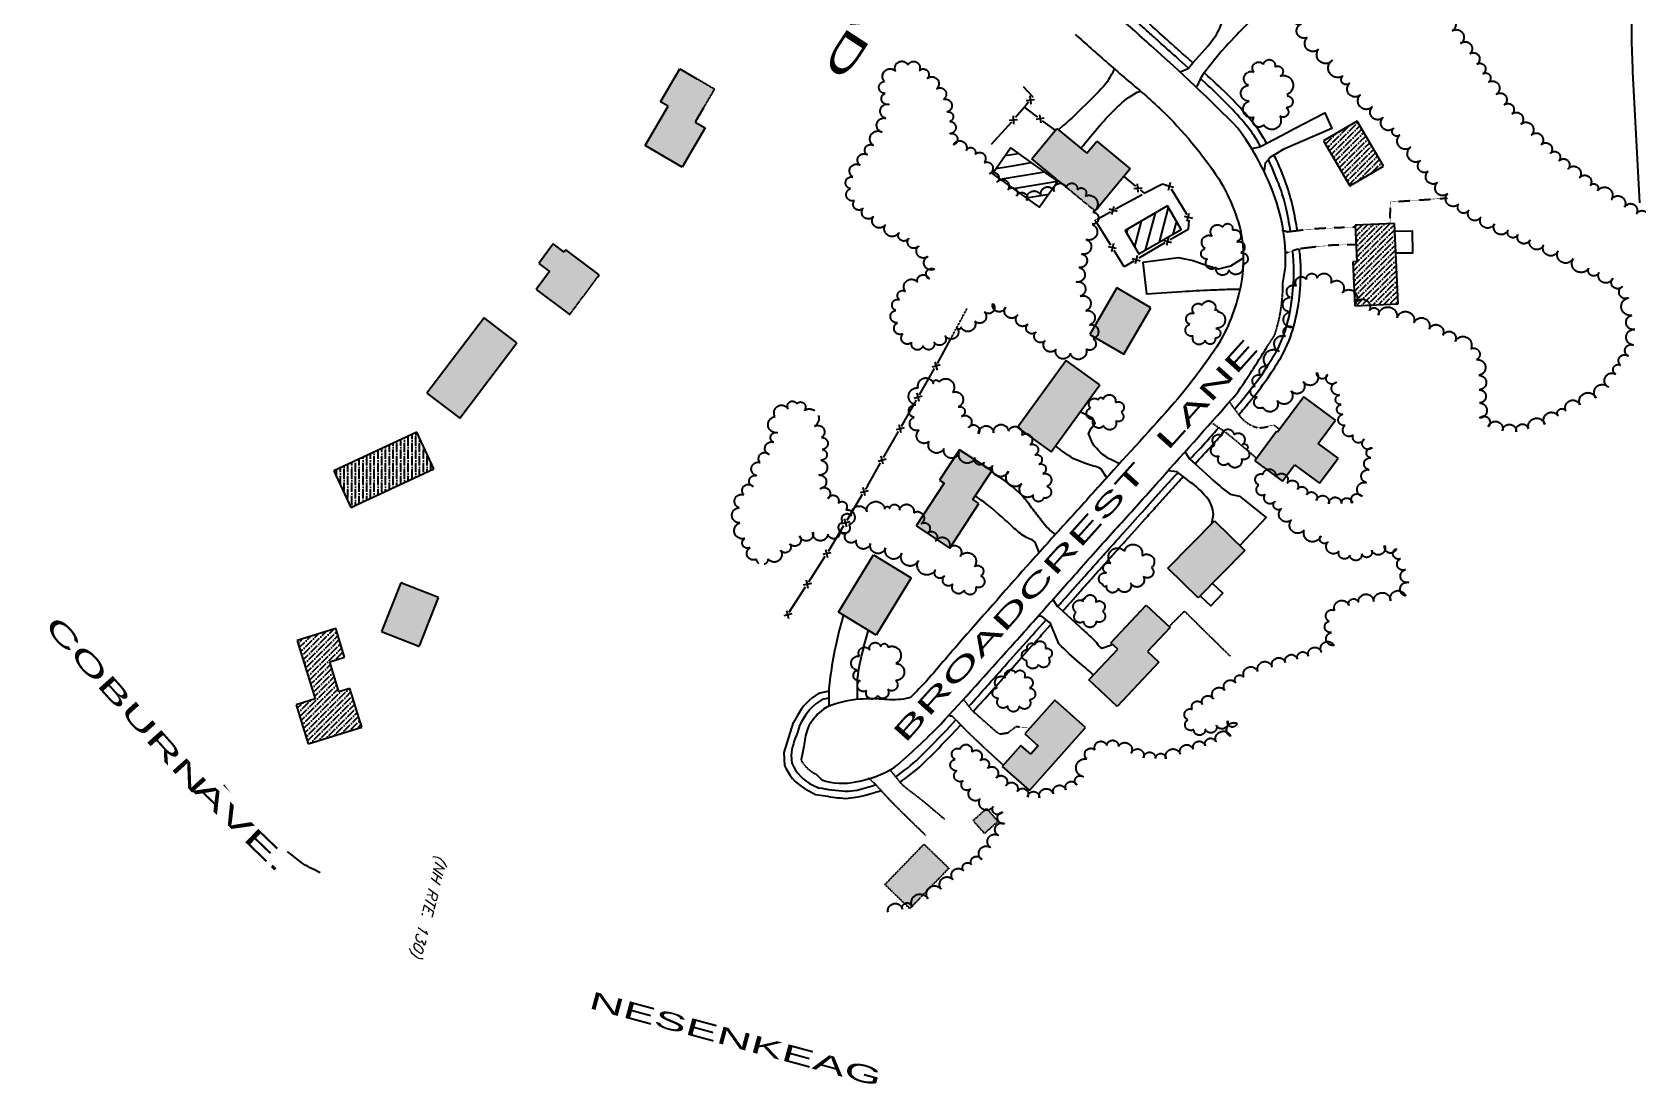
# Model space of a CAD drawing. Header units: feet. Extents: x 1024240 to 1029256, y 89370 to 94394.
# Drawn here: x 1024306 to 1025370, y 93316 to 94013 of the extents above; entities that cross this region are included whole.
import ezdxf

# ---------------------------------------------------------------- set-up
doc = ezdxf.new("R2010")
doc.units = ezdxf.units.FT
doc.header["$MEASUREMENT"] = 0
doc.set_wipeout_variables(frame=1)
for name, pattern in [('PB-EX61$0$HIDDEN', [0.375, 0.25, -0.125]), ('PB-EX61$0$HIDDEN2', [0.1875, 0.125, -0.0625]), ('PB-EX61$0$LTP300', [100, 100, 0]), ('PB-EX61$0$LTP600', [100, 100, 0])]:
    doc.linetypes.add(name, pattern=pattern)
for name, color, linetype in [('E7SNT', 3, 'Continuous'), ('PB-EX61$0$BLDG_OBS', 11, 'PB-EX61$0$HIDDEN'), ('PB-EX61$0$BUILDING', 11, 'Continuous'), ('PB-EX61$0$DECK', 10, 'Continuous'), ('PB-EX61$0$DRIVE', 10, 'Continuous'), ('PB-EX61$0$DRIVE_OBSCURED', 10, 'PB-EX61$0$HIDDEN2'), ('PB-EX61$0$E6BUH', 9, 'Continuous'), ('PB-EX61$0$FENCE', 10, 'PB-EX61$0$LTP300'), ('PB-EX61$0$OBFENCE', 10, 'PB-EX61$0$HIDDEN2'), ('PB-EX61$0$OBS_PAVE', 10, 'PB-EX61$0$HIDDEN'), ('PB-EX61$0$PAVED_RD', 10, 'Continuous'), ('PB-EX61$0$POOL', 10, 'Continuous'), ('PB-EX61$0$POOL_OBS', 10, 'Continuous'), ('PB-EX61$0$SIDEWALK_OBS', 9, 'Continuous'), ('PB-EX61$0$TREELINE', 9, 'PB-EX61$0$LTP600'), ('PB-EX61$0$WALK', 9, 'Continuous')]:
    doc.layers.add(name, color=color, linetype=linetype)
doc.styles.add('120BT', font='swiss.ttf', dxfattribs={"width": 2, "height": 11.5})
doc.styles.add('140BT', font='swiss.ttf', dxfattribs={"width": 2, "height": 12.43})
doc.styles.add('200BT', font='swiss.ttf', dxfattribs={"width": 2, "height": 17})
doc.styles.add('80SL', font='simplex.shx', dxfattribs={"oblique": 22, "height": 7})

# ---------------------------------------------------------------- blocks, each defined once
blk = doc.blocks.new('PB-EX61$0$FENCE')
for p, q in [((-0.476563, -0.5), (0.5, 0.476563)), ((0.5, -0.5), (-0.476563, 0.476563))]:
    blk.add_line(p, q)
blk = doc.blocks.new('PB-EX61')
at = {"layer": 'PB-EX61$0$E6BUH', "linetype": 'Continuous'}
h = blk.add_hatch(dxfattribs=at)
h.set_pattern_fill('ANSI36', color=256, scale=20, angle=45, style=0)
h.paths.add_polyline_path([(1025033.32, 93922.18), (1025011.98, 93896.33), (1025010.16, 93894.13), (1024981.88, 93917.47), (1024968.14, 93928.82), (1024984.77, 93948.97), (1025004.67, 93932.55), (1025011.19, 93940.45)])
h.paths.add_polyline_path([(1025070.69, 94075.9), (1025070.25, 94076.23), (1025053, 94053.34), (1025088.49, 94026.6), (1025106.07, 94049.94), (1025083.07, 94067.27), (1025088.89, 94074.99), (1025076.84, 94084.06)])
h.paths.add_polyline_path([(1024734.99, 93988.52), (1024746.26, 93981.92), (1024757.87, 93975.12), (1024750.53, 93962.59), (1024745.02, 93953.18), (1024751.74, 93949.25), (1024736.48, 93923.18), (1024711.89, 93937.58), (1024727.2, 93963.73), (1024722.19, 93966.66)])
h.paths.add_polyline_path([(1024639.69, 93842.16), (1024661.59, 93825.93), (1024661.99, 93825.63), (1024662.26, 93826), (1024662.35, 93826.12), (1024680.28, 93850.31), (1024681.53, 93851.99), (1024659.38, 93868.41), (1024658.35, 93867.03), (1024651.08, 93872.41), (1024641.47, 93859.44), (1024648.59, 93854.16)])
h.paths.add_polyline_path([(1024567.35, 93773.53), (1024589.11, 93757.01), (1024626.94, 93806.85), (1024605.18, 93823.36)])
h.paths.add_polyline_path([(1024561.92, 93605.96), (1024562.31, 93605.8), (1024562.58, 93606.49), (1024574.97, 93638.15), (1024550.01, 93647.91), (1024537.35, 93615.57)])
h = blk.add_hatch(dxfattribs=at)
h.set_pattern_fill('ANSI36', color=256, scale=20, style=0)
h.paths.add_polyline_path([(1025183.63, 93953.7), (1025161.37, 93940.69), (1025178.79, 93910.9), (1025201.05, 93923.91)])
h.paths.add_polyline_path([(1025183.53, 93860.72), (1025180.79, 93860.6), (1025182.1, 93831.36), (1025210.75, 93832.64), (1025208.37, 93886.03), (1025182.45, 93884.87)])
h = blk.add_hatch(dxfattribs=at)
h.set_pattern_fill('ANSI36', color=256, scale=20, angle=45, style=0)
h.paths.add_polyline_path([(1024943.71, 93492.16), (1024938.17, 93498.34), (1024929.22, 93490.32), (1024934.28, 93484.67), (1024936.81, 93481.86), (1024945.75, 93489.89)])
h.paths.add_polyline_path([(1024870.8, 93447.99), (1024872.09, 93449.32), (1024896.67, 93474.74), (1024910.61, 93461.26), (1024913.15, 93458.8), (1024887.28, 93432.05)])
h.paths.add_polyline_path([(1025078.44, 93637.88), (1025058.33, 93657.6), (1025089.14, 93689.02), (1025109.25, 93669.31)])
h.paths.add_polyline_path([(1025020.55, 93608.1), (1025044, 93633.03), (1025059.69, 93618.27), (1025044.74, 93602.37), (1025052.2, 93595.35), (1025024.58, 93565.99), (1025005.92, 93583.54), (1025025.04, 93603.87)])
h.paths.add_polyline_path([(1024960.86, 93540.18), (1024948.49, 93526.21), (1024966.53, 93510.24), (1025003.59, 93552.11), (1024983.27, 93570.1), (1024963.49, 93547.75), (1024972.31, 93539.94), (1024967.4, 93534.39)])
h.paths.add_polyline_path([(1025006.53, 93812.52), (1025029.12, 93799.41), (1025046.97, 93830.14), (1025024.38, 93843.26)])
h.paths.add_polyline_path([(1024980.94, 93734.69), (1025013.09, 93778.97), (1024990.83, 93795.14), (1024958.67, 93750.86)])
h.paths.add_polyline_path([(1024906.91, 93715.98), (1024910.05, 93713.92), (1024891.41, 93685.61), (1024913.74, 93670.91), (1024933.13, 93700.37), (1024929.12, 93703), (1024941.62, 93721.99), (1024920.17, 93736.11)])
h.paths.add_polyline_path([(1024865.09, 93613.31), (1024840.08, 93628.52), (1024863.18, 93666.49), (1024888.19, 93651.28)])
h.paths.add_polyline_path([(1025130.99, 93747.67), (1025130.35, 93748.14), (1025116, 93728.68), (1025134.12, 93715.31), (1025142.13, 93726.18), (1025158.76, 93713.91), (1025171.01, 93730.52), (1025157.89, 93740.2), (1025169.26, 93755.62), (1025148.26, 93771.11)])
h = blk.add_hatch(dxfattribs=at)
h.set_pattern_fill('ANSI36', color=256, scale=20, angle=45, style=0)
h.paths.add_polyline_path([(1024505.65, 93722.05), (1024516.95, 93697.77), (1024572, 93723.37), (1024560.71, 93747.65)])
h = blk.add_hatch(dxfattribs=at)
h.set_pattern_fill('ANSI36', color=256, scale=20, style=0)
h.paths.add_polyline_path([(1024480.76, 93567.14), (1024488.73, 93541.25), (1024524.22, 93552.18), (1024516.29, 93577.94), (1024509.08, 93575.72), (1024502.96, 93595.61), (1024512.81, 93598.64), (1024506.96, 93617.66), (1024481.32, 93609.77), (1024493.25, 93570.98)])
at = {"layer": 'PB-EX61$0$BLDG_OBS', "flags": 128}
for points in [[(1024746.26, 93981.92), (1024757.87, 93975.12), (1024750.53, 93962.59)], [(1025011.98, 93896.33), (1025010.16, 93894.13), (1024981.88, 93917.47)], [(1024662.35, 93826.12), (1024680.28, 93850.31)], [(1024661.59, 93825.93), (1024661.99, 93825.63), (1024662.26, 93826)], [(1024561.92, 93605.96), (1024562.31, 93605.8), (1024562.58, 93606.49)]]:
    blk.add_lwpolyline(points, dxfattribs=at)
for points in [[(1024943.71, 93492.16), (1024938.17, 93498.34), (1024929.22, 93490.32), (1024934.28, 93484.67), (1024936.81, 93481.86), (1024945.75, 93489.89), (1024943.71, 93492.16)], [(1024870.8, 93447.99), (1024872.09, 93449.32), (1024896.67, 93474.74), (1024910.61, 93461.26), (1024913.15, 93458.8), (1024887.28, 93432.05), (1024870.8, 93447.99)]]:
    blk.add_lwpolyline(points, close=True, dxfattribs=at)
at = {"layer": 'PB-EX61$0$BUILDING'}
for p, q in [((1024722.19, 93966.66), (1024734.99, 93988.52)), ((1024734.99, 93988.52), (1024746.26, 93981.92)), ((1024727.2, 93963.73), (1024722.19, 93966.66)), ((1024711.89, 93937.58), (1024727.2, 93963.73)), ((1024750.53, 93962.59), (1024745.02, 93953.18)), ((1024751.74, 93949.25), (1024736.48, 93923.18)), ((1024745.02, 93953.18), (1024751.74, 93949.25)), ((1024968.14, 93928.82), (1024984.77, 93948.97)), ((1024984.77, 93948.97), (1025004.67, 93932.55)), ((1025183.63, 93953.7), (1025161.37, 93940.69)), ((1025201.05, 93923.91), (1025183.63, 93953.7)), ((1024736.48, 93923.18), (1024711.89, 93937.58)), ((1025004.67, 93932.55), (1025011.19, 93940.45)), ((1025011.19, 93940.45), (1025033.32, 93922.18)), ((1025161.37, 93940.69), (1025178.79, 93910.9)), ((1024981.88, 93917.47), (1024968.14, 93928.82)), ((1025178.79, 93910.9), (1025201.05, 93923.91)), ((1025033.32, 93922.18), (1025011.98, 93896.33)), ((1025208.37, 93886.03), (1025182.45, 93884.87)), ((1025182.45, 93884.87), (1025183.53, 93860.72)), ((1025210.75, 93832.64), (1025208.37, 93886.03)), ((1024651.08, 93872.41), (1024641.47, 93859.44)), ((1024658.35, 93867.03), (1024651.08, 93872.41)), ((1024641.47, 93859.44), (1024648.59, 93854.16)), ((1024659.38, 93868.41), (1024658.35, 93867.03)), ((1024681.53, 93851.99), (1024659.38, 93868.41)), ((1025183.53, 93860.72), (1025180.79, 93860.6)), ((1025180.79, 93860.6), (1025182.1, 93831.36)), ((1024648.59, 93854.16), (1024639.69, 93842.16)), ((1024680.28, 93850.31), (1024681.53, 93851.99)), ((1024639.69, 93842.16), (1024661.59, 93825.93)), ((1025024.38, 93843.26), (1025006.53, 93812.52)), ((1025046.97, 93830.14), (1025024.38, 93843.26)), ((1025029.12, 93799.41), (1025046.97, 93830.14)), ((1025182.1, 93831.36), (1025210.75, 93832.64)), ((1024605.18, 93823.36), (1024567.35, 93773.53)), ((1024626.94, 93806.85), (1024605.18, 93823.36)), ((1024662.26, 93826), (1024662.35, 93826.12)), ((1024589.11, 93757.01), (1024626.94, 93806.85)), ((1025006.53, 93812.52), (1025029.12, 93799.41)), ((1024990.83, 93795.14), (1024958.67, 93750.86)), ((1025013.09, 93778.97), (1024990.83, 93795.14)), ((1024567.35, 93773.53), (1024589.11, 93757.01)), ((1024980.94, 93734.69), (1025013.09, 93778.97)), ((1025148.26, 93771.11), (1025130.99, 93747.67)), ((1025169.26, 93755.62), (1025148.26, 93771.11)), ((1025157.89, 93740.2), (1025169.26, 93755.62)), ((1024560.71, 93747.65), (1024505.65, 93722.05)), ((1024572, 93723.37), (1024560.71, 93747.65)), ((1024958.67, 93750.86), (1024980.94, 93734.69)), ((1025130.35, 93748.14), (1025116, 93728.68)), ((1025130.99, 93747.67), (1025130.35, 93748.14)), ((1024920.17, 93736.11), (1024906.91, 93715.98)), ((1024941.62, 93721.99), (1024920.17, 93736.11)), ((1025171.01, 93730.52), (1025157.89, 93740.2)), ((1024505.65, 93722.05), (1024516.95, 93697.77)), ((1024516.95, 93697.77), (1024572, 93723.37)), ((1024929.12, 93703), (1024941.62, 93721.99)), ((1025116, 93728.68), (1025134.12, 93715.31)), ((1025134.12, 93715.31), (1025142.13, 93726.18)), ((1025142.13, 93726.18), (1025158.76, 93713.91)), ((1025158.76, 93713.91), (1025171.01, 93730.52)), ((1024910.05, 93713.92), (1024891.41, 93685.61)), ((1024906.91, 93715.98), (1024910.05, 93713.92)), ((1024913.74, 93670.91), (1024933.13, 93700.37)), ((1024933.13, 93700.37), (1024929.12, 93703)), ((1025058.33, 93657.6), (1025089.14, 93689.02)), ((1025089.14, 93689.02), (1025109.25, 93669.31)), ((1024891.41, 93685.61), (1024913.74, 93670.91)), ((1025109.25, 93669.31), (1025078.44, 93637.88)), ((1024840.08, 93628.52), (1024863.18, 93666.49)), ((1024863.18, 93666.49), (1024888.19, 93651.28)), ((1025078.44, 93637.88), (1025058.33, 93657.6)), ((1024550.01, 93647.91), (1024537.35, 93615.57)), ((1024574.97, 93638.15), (1024550.01, 93647.91)), ((1024888.19, 93651.28), (1024865.09, 93613.31)), ((1024562.58, 93606.49), (1024574.97, 93638.15)), ((1024865.09, 93613.31), (1024840.08, 93628.52)), ((1025020.55, 93608.1), (1025044, 93633.03)), ((1025044, 93633.03), (1025059.69, 93618.27)), ((1024506.96, 93617.66), (1024481.32, 93609.77)), ((1024512.81, 93598.64), (1024506.96, 93617.66)), ((1024537.35, 93615.57), (1024561.92, 93605.96)), ((1025059.69, 93618.27), (1025044.74, 93602.37)), ((1024481.32, 93609.77), (1024493.25, 93570.98)), ((1025005.92, 93583.54), (1025025.04, 93603.87)), ((1025025.04, 93603.87), (1025020.55, 93608.1)), ((1024502.96, 93595.61), (1024512.81, 93598.64)), ((1024509.08, 93575.72), (1024502.96, 93595.61)), ((1025052.2, 93595.35), (1025024.58, 93565.99)), ((1025044.74, 93602.37), (1025052.2, 93595.35)), ((1025024.58, 93565.99), (1025005.92, 93583.54)), ((1024516.29, 93577.94), (1024509.08, 93575.72)), ((1024524.22, 93552.18), (1024516.29, 93577.94)), ((1024493.25, 93570.98), (1024480.76, 93567.14)), ((1024480.76, 93567.14), (1024488.73, 93541.25)), ((1024983.27, 93570.1), (1024963.49, 93547.75)), ((1025003.59, 93552.11), (1024983.27, 93570.1)), ((1024488.73, 93541.25), (1024524.22, 93552.18)), ((1024966.53, 93510.24), (1025003.59, 93552.11)), ((1024960.86, 93540.18), (1024948.49, 93526.21)), ((1024967.4, 93534.39), (1024960.86, 93540.18)), ((1024963.49, 93547.75), (1024972.31, 93539.94)), ((1024972.31, 93539.94), (1024967.4, 93534.39)), ((1024948.49, 93526.21), (1024966.53, 93510.24))]:
    blk.add_line(p, q, dxfattribs=at)
at = {"layer": 'PB-EX61$0$DECK', "flags": 128}
for points in [[(1025208.6, 93880.91), (1025220.14, 93881), (1025220.26, 93866.29), (1025209.25, 93866.2)], [(1025079.78, 93639.25), (1025086.68, 93632.72), (1025094.66, 93641.14), (1025087.9, 93647.54)]]:
    blk.add_lwpolyline(points, dxfattribs=at)
at = {"layer": 'PB-EX61$0$DRIVE', "flags": 128}
for points in [[(1025365.33, 94021.94, 0.000626), (1025365.6, 94001.94, 0.000993), (1025366.16, 93986.55), (1025370.77, 93899.59)], [(1025066.39, 93986.54), (1025071.66, 93988.64), (1025071.95, 93988.97), (1025074.92, 93992.36), (1025084.88, 94003.66), (1025088.63, 94008.69, 0.086571), (1025094.31, 94019.76, 0.204742), (1025091.87, 94030.05), (1025091.42, 94030.49)], [(1025124.79, 94032.02, 0.003647), (1025110.61, 94017.92, 0.007304), (1025096.84, 94003.4), (1025093.59, 93999.84), (1025082.37, 93985.74), (1025081.13, 93984.18), (1025080.46, 93983.2), (1025079.86, 93981.95), (1025077.37, 93976.75)], [(1025022.99, 93988.67, -0.02317), (1025017.5, 93978.89, -0.020611), (1025003.59, 93964.53, -0.012631), (1024988.97, 93950.8), (1024985.86, 93948.07)], [(1025000.65, 93935.86, -0.008434), (1025013, 93950.68, -0.022161), (1025024.7, 93963.03, -0.067333), (1025038.04, 93972.98), (1025040.56, 93973.69)], [(1025108.23, 93862.98), (1025099.86, 93857.72), (1025091.81, 93855.8), (1025084.4, 93857.97, -0.006733), (1025079.31, 93859.72, 0.017635), (1025074.22, 93861.47), (1025065.37, 93863.27), (1025041.73, 93860.02), (1025044.15, 93839.38), (1025067.5, 93840.99, -0.001868), (1025086.72, 93841.93, -0.002958), (1025097.26, 93842.35), (1025104.96, 93842.4), (1025105.73, 93842.08)], [(1025026.28, 93726.74), (1025020.84, 93729.35, -0.127216), (1025008.29, 93740.44), (1025005.75, 93746.91), (1025007.58, 93750.54), (1025010.02, 93753.67), (1025008.4, 93756.97), (1025000.25, 93761.28)], [(1025017.87, 93717.55), (1025014.15, 93723.3, 0.103281), (1025008.94, 93725.14, -0.006239), (1025003.73, 93726.99), (1024995.39, 93730.37, -0.03706), (1024983.86, 93738.72)], [(1025069.8, 93734.5), (1025072.55, 93730.14), (1025072.93, 93729.78), (1025076.26, 93726.75), (1025085.98, 93717.89, 0.024372), (1025099.52, 93706.63), (1025105.71, 93705.31), (1025123.48, 93691.17), (1025105.92, 93672.57)], [(1024941.35, 93721.59, -0.016416), (1024954.82, 93711.85), (1024961.9, 93705.53, -0.030896), (1024968.03, 93697.63, 0.005446), (1024974.16, 93689.73), (1024974.76, 93688.99, 0.055347), (1024982.46, 93680.71), (1024984.13, 93680.35)], [(1025087.38, 93687.23), (1025088.56, 93693.4, 0.116113), (1025085.22, 93703.01, 0.065157), (1025073.8, 93714.18), (1025068.48, 93718.26), (1025064.9, 93721.01), (1025064.43, 93721.37), (1025058.41, 93722.05)], [(1024972.94, 93667.96), (1024970.41, 93674.75, 0.104818), (1024965.86, 93677.33, -0.017965), (1024961.32, 93679.92, -0.034477), (1024953.85, 93686.57, 0.001761), (1024946.38, 93693.21), (1024941.63, 93697.36, 0.012647), (1024930.77, 93705.5)], [(1024982.12, 93636.88), (1024985, 93632.51), (1024985.33, 93632.21), (1024988.63, 93629.14), (1024999.64, 93618.9, 0.001057), (1025003.51, 93615.38, -0.005432), (1025007.37, 93611.86, -0.005274), (1025010.98, 93608.28, 0.169345), (1025014.58, 93604.71), (1025021.59, 93607.12)], [(1024843.31, 93626.56, 0.009222), (1024839.08, 93610.6), (1024837.97, 93605.39, 0.016214), (1024834.6, 93585.66), (1024833.61, 93577.66), (1024833.62, 93576.15), (1024833.65, 93571.53), (1024833.68, 93566.26)], [(1025009.1, 93586.92, -0.003594), (1025000.05, 93594.64, -0.02158), (1024986.11, 93607.45), (1024984.72, 93610.8), (1024980.77, 93620.27), (1024980.44, 93621.07), (1024977.56, 93623.44), (1024974.95, 93625.6), (1024972.27, 93625.76)], [(1024852.75, 93570.42, -0.021223), (1024852.62, 93584.44, -0.032871), (1024856.53, 93604.08, -0.00721), (1024859.95, 93616.43)]]:
    blk.add_lwpolyline(points, format="xyb", dxfattribs=at)
blk.add_lwpolyline([(1025113.98, 93935.57), (1025119.42, 93936.85), (1025119.67, 93936.98), (1025137.34, 93946.35), (1025141.31, 93948.47), (1025162.27, 93959.3), (1025167, 93948.94), (1025134.6, 93935), (1025128.49, 93931.25), (1025126.26, 93929.88), (1025124.84, 93928.31), (1025122.72, 93925.96), (1025121.98, 93920.78)], dxfattribs=at)
at = {"layer": 'PB-EX61$0$DRIVE_OBSCURED', "flags": 128}
for points in [[(1025182.51, 93883.48, 0.00293), (1025167.96, 93883.01, 0.009143), (1025153.11, 93882.19), (1025144.09, 93881.12), (1025139.57, 93880.58), (1025137.36, 93880.32), (1025133.73, 93881.48)], [(1025183.03, 93871.91, 0.007836), (1025167.48, 93871.55), (1025163.95, 93871.33), (1025145.43, 93869.19), (1025144.97, 93869.14), (1025140.95, 93867.82), (1025135.49, 93866.03)], [(1025099.14, 93767.54), (1025102.51, 93762.97), (1025105.24, 93759.28, 0.18615), (1025118.43, 93750.53), (1025122.35, 93750.95), (1025128.22, 93752.53), (1025132.43, 93749.63)], [(1025117.16, 93730.25, 0.00403), (1025103.92, 93741.58), (1025096.61, 93747.53), (1025095.72, 93748.14), (1025091.97, 93750.72), (1025088.34, 93753.22), (1025086.64, 93753.03)], [(1024949.21, 93527.02, -0.001647), (1024936.62, 93538.68, -0.004859), (1024925.37, 93549.36), (1024921.03, 93553.8), (1024917.87, 93557.02), (1024915.41, 93559.53), (1024912.88, 93559.74)], [(1024897.84, 93480.58, -0.002475), (1024883.49, 93494.52, -0.005226), (1024874.09, 93503.96), (1024868.21, 93510.37), (1024864.7, 93514.21), (1024863.43, 93515.59), (1024859.47, 93518.56)], [(1024874.21, 93523.98), (1024877.75, 93519.59), (1024880.66, 93515.99), (1024881.46, 93515, 0.051002), (1024889.26, 93508.74, -0.002043), (1024897.06, 93502.49), (1024897.54, 93502.09, -0.00401), (1024903.96, 93496.67, -0.00401), (1024910.39, 93491.25)]]:
    blk.add_lwpolyline(points, format="xyb", dxfattribs=at)
blk.add_lwpolyline([(1024922.9, 93570.49), (1024926.38, 93566.13), (1024928.86, 93563.03), (1024929.3, 93562.64), (1024944, 93549.71), (1024946.96, 93547.74), (1024952.44, 93548.57), (1024954.82, 93550.51), (1024957.8, 93552.77), (1024966.85, 93551.54)], dxfattribs=at)
at = {"layer": 'PB-EX61$0$FENCE', "flags": 128}
for points in [[(1024962.38, 93976.78), (1024968.78, 93969.85), (1024968.42, 93969.4)], [(1024965.96, 93966.25), (1024963.37, 93962.94)], [(1024972.1, 93956.44), (1024963.37, 93962.94), (1024957.29, 93956.14)], [(1024954.62, 93953.16), (1024941.28, 93938.26)], [(1024983.33, 93948.08), (1024975.31, 93954.05)], [(1025029.1, 93917.07), (1025036.84, 93910.74)], [(1025039.94, 93908.21), (1025042.6, 93906.05), (1025054.64, 93912.14), (1025057.64, 93911.44)], [(1025023.68, 93895.65), (1025041.21, 93905.28)], [(1025060.41, 93908.98), (1025070.79, 93891.88)], [(1025011.41, 93888.91), (1025020.18, 93893.72)], [(1025020.48, 93871.57), (1025011.22, 93886.32)], [(1025072.07, 93888.26), (1025071.72, 93882.05), (1025059.81, 93875.11)], [(1025056.36, 93873.09), (1025039.09, 93863.01)], [(1025035.63, 93860.99), (1025029.4, 93857.35), (1025022.6, 93868.18)], [(1024905.71, 93793.31), (1024914.69, 93810.01)], [(1024893.77, 93772.49), (1024903.75, 93789.82)], [(1024881.81, 93751.68), (1024883.94, 93755.44), (1024891.77, 93769.02)], [(1024869.94, 93730.82), (1024879.83, 93748.21)], [(1024858.04, 93709.98), (1024859.18, 93711.89), (1024867.97, 93727.34)], [(1024845.74, 93689.37), (1024855.99, 93706.55)], [(1024833.35, 93668.82), (1024835.29, 93671.84), (1024843.69, 93685.93)], [(1024820.41, 93648.61), (1024831.19, 93665.45)], [(1024807.47, 93628.4), (1024818.25, 93645.24)]]:
    blk.add_lwpolyline(points, dxfattribs=at)
at = {"layer": 'PB-EX61$0$OBFENCE', "flags": 128}
for points in [[(1025205.43, 93885.89), (1025205.9, 93900.28), (1025230.24, 93901.89), (1025240.57, 93902.65), (1025243.53, 93902.87)], [(1025011.22, 93886.32), (1025010.06, 93888.16), (1025011.41, 93888.91)], [(1024914.69, 93810.01), (1024925.23, 93829.61)], [(1025059.03, 93618.9), (1025069.25, 93629.12), (1025099.7, 93599.19)]]:
    blk.add_lwpolyline(points, dxfattribs=at)
at = {"layer": 'PB-EX61$0$OBS_PAVE', "flags": 128}
for points in [[(1025123.62, 93803.65), (1025129.06, 93812.04, 0.082386), (1025134.48, 93846.36)], [(1024817.04, 93539.35), (1024815.21, 93530.39, 0.15832), (1024824.92, 93521.29)]]:
    blk.add_lwpolyline(points, format="xyb", dxfattribs=at)
at = {"layer": 'PB-EX61$0$PAVED_RD', "flags": 128}
for points in [[(1025134.48, 93846.36, 0.01418), (1025136.2, 93857.21, 0.108523), (1025127.08, 93908.92, 0.064857), (1025104.69, 93949.09, 0.016624), (1025047.22, 94003.7, 0.003766), (1025022.67, 94025.51, 0.0011015), (1025013.18, 94033.87)], [(1024996.87, 94011.37, 0.0007808), (1025007.39, 94001.95, 0.001713), (1025030.71, 93981.54, -0.020111), (1025054.04, 93961.14, -0.054237), (1025092.01, 93915.57, -0.074827), (1025106.7, 93880.32, -0.085819), (1025106.92, 93846.32, -0.080485), (1025092.13, 93806.54, -0.029976), (1025062.64, 93767.26, -0.001039), (1025016.51, 93716.05, -0.000281), (1024992.01, 93688.98, 0.001743), (1024967.52, 93661.9, 0.002567), (1024922.31, 93610.57, 0.000605), (1024909.47, 93595.78, -0.011649), (1024896.62, 93581, -0.014545), (1024887.74, 93571.97), (1024883.12, 93570.82, -0.051975), (1024868.8, 93570.8, 0.031911), (1024854.48, 93570.77, 0.078321), (1024832.27, 93565.56, 0.153084), (1024819.4, 93550.85, 0.048284), (1024817.04, 93539.35)], [(1024824.92, 93521.29), (1024829.01, 93517.45, 0.143369), (1024851.63, 93516.14, 0.091562), (1024876.88, 93525.51, 0.028111), (1024907.58, 93554.11, 0.004685), (1024953.86, 93605.1, 0.001366), (1024978.14, 93632.42, -0.000595), (1025002.41, 93659.74, -0.000617), (1025027.74, 93687.97, 0.000468), (1025053.06, 93716.19, 0.001855), (1025103.95, 93773.35, 0.012163), (1025123.62, 93803.65)], [(1024496.66, 93455.81, -0.0201251), (1024485.4, 93461.67, -0.070485), (1024432.48, 93513.78)]]:
    blk.add_lwpolyline(points, format="xyb", dxfattribs=at)
at = {"layer": 'PB-EX61$0$POOL', "flags": 128}
for points in [[(1024948.42, 93928.04), (1024954.09, 93936.01), (1024979.04, 93918.26)], [(1024950.52, 93930.99), (1024959.11, 93932.44)], [(1024956.76, 93924.43), (1024967.75, 93926.29)], [(1024973.82, 93919.71), (1024976.4, 93920.14)], [(1025049.82, 93892.87), (1025043.33, 93868.31)], [(1025058.56, 93896.58), (1025052.5, 93873.65)], [(1025031.49, 93882.2), (1025030.89, 93879.92)], [(1025040.66, 93887.53), (1025036.22, 93870.75)], [(1025063.9, 93887.41), (1025061.67, 93878.98)]]:
    blk.add_lwpolyline(points, dxfattribs=at)
blk.add_lwpolyline([(1025057.96, 93897.61), (1025030.05, 93881.36), (1025039.08, 93865.84), (1025067, 93882.08), (1025057.96, 93897.61)], close=True, dxfattribs=at)
at = {"layer": 'PB-EX61$0$POOL_OBS', "flags": 128}
for points in [[(1024979.04, 93918.26), (1024985.33, 93913.79), (1024973.22, 93896.76), (1024941.98, 93918.99), (1024948.42, 93928.04)], [(1024944.37, 93922.34), (1024956.76, 93924.43)], [(1024947.27, 93915.23), (1024973.82, 93919.71)], [(1024955.91, 93909.08), (1024985.04, 93913.99)], [(1024964.55, 93902.93), (1024979.39, 93905.43)], [(1024973.2, 93896.78), (1024973.24, 93896.79)]]:
    blk.add_lwpolyline(points, dxfattribs=at)
at = {"layer": 'PB-EX61$0$SIDEWALK_OBS', "flags": 128}
for points in [[(1025124.76, 93792.62, 0.021416), (1025131.25, 93803.09), (1025134.31, 93810.02, 0.046322), (1025139.6, 93829.28, 0.02052), (1025141.71, 93849.36)], [(1025126.96, 93787.54, 0.021911), (1025134.97, 93800.29), (1025138.61, 93808.37, 0.04496), (1025143.94, 93827.61, 0.041733), (1025146.22, 93847.79), (1025146.26, 93850.78)], [(1024810.11, 93555.37), (1024803.73, 93535.44), (1024804.29, 93526.92, 0.163584), (1024817.53, 93511.7), (1024824.82, 93507.67), (1024831.31, 93506.83)], [(1024812.98, 93548.75, 0.078191), (1024808.58, 93533.4), (1024809.2, 93528.48, 0.19135), (1024823.14, 93513.82), (1024826.71, 93512.07), (1024829.11, 93511.81)]]:
    blk.add_lwpolyline(points, format="xyb", dxfattribs=at)
at = {"layer": 'PB-EX61$0$TREELINE', "flags": 128}
for points in [[(1024872.89, 93429.78, -0.9870604), (1024882.27, 93431.7, -1), (1024888.95, 93433.16, -1), (1024899.26, 93438.62, -1), (1024908.12, 93444.85, -1), (1024915.85, 93451.19, -1), (1024922.94, 93457.01, -1), (1024928.09, 93461.24, -1), (1024934.91, 93464.54, -1), (1024940.85, 93472.49, -1), (1024946.09, 93480.51, -1), (1024950.11, 93488.29, -1), (1024948.61, 93496.06, -1), (1024942.51, 93499.66, -1), (1024933.9, 93504.75, -1), (1024927.59, 93511.4, -1), (1024922.57, 93516.68, -1), (1024918.54, 93523.45, -1), (1024917.3, 93530.92, -1), (1024920.73, 93537.83, -1), (1024928.36, 93535.88, -1), (1024933.94, 93530.26, -1), (1024938.67, 93524.99, -1), (1024944.43, 93518.56, -1), (1024950.97, 93513.44, -1), (1024958.37, 93509.59, -1), (1024965.36, 93505.96, -1), (1024973.13, 93505.42, -1), (1024982.35, 93508.01, -1), (1024990.67, 93510.75, -1), (1024997.95, 93513.85, -1), (1025002.45, 93519.32, -1), (1025004.49, 93531.2, -1), (1025009.93, 93537.2, -1), (1025017.84, 93540.13, -1), (1025025.47, 93539.41, -1), (1025034, 93535.04, -1), (1025042.16, 93531.89, -1), (1025050.07, 93531.52, -1), (1025057.01, 93531.2, -1), (1025066.46, 93534.46, -1), (1025075.07, 93537.61, -1), (1025083.09, 93539.89, -1), (1025090.11, 93542.52, -1), (1025099.87, 93546.17, -1), (1025104.13, 93554.75, -1), (1025097.83, 93556.46, -1), (1025090.41, 93553.69, -1), (1025083.06, 93550.95, -1), (1025075.37, 93550.59, -1), (1025071.53, 93557.09, -1), (1025074.44, 93564.11, -1), (1025081.19, 93567.37, -1), (1025088.41, 93570.86, -1), (1025096.1, 93576.57, -1), (1025103.26, 93581.61, -1), (1025108.64, 93585.4, -1), (1025117.82, 93589.19, -1), (1025127.35, 93592.23, -1), (1025136.09, 93595, -1), (1025144.08, 93597.33, -1), (1025151.3, 93599.39, -1), (1025160.01, 93601.87, -1), (1025168.4, 93606.5, -1), (1025166.64, 93615.07, -1), (1025165.14, 93622.39, -1), (1025168.74, 93629.6, -1), (1025178.19, 93632.87, -1), (1025184.54, 93635.07, -1), (1025194.62, 93635.62, -1), (1025205.87, 93635.87, -1), (1025215.74, 93639.19, -1), (1025217.88, 93648.15, -1), (1025215.61, 93656.59, -1), (1025212.49, 93663.87, -1), (1025209.62, 93670.57, -1), (1025201.94, 93672.54, -1), (1025193.32, 93669.44, -1), (1025186.72, 93667.07, -1), (1025178.84, 93666.24, -1), (1025171.61, 93668.8, -1), (1025164.31, 93675.01, -1), (1025159.63, 93678.99, -1), (1025148.6, 93682.77, -1), (1025140.09, 93689.49, -1), (1025133.55, 93697.04, -1), (1025129.3, 93701.95, -1), (1025122.76, 93706.36, -1), (1025118.64, 93712.7, -1), (1025121.33, 93719.87, -1), (1025129.67, 93718.13, -1), (1025137.33, 93713.89, -1), (1025144.09, 93709.78, -1), (1025150.23, 93706.24, -1), (1025156.66, 93702.52, -1), (1025164.93, 93700.31, -1), (1025173.27, 93700.49, -1), (1025180.36, 93700.63, -1), (1025186.99, 93705.1, -1), (1025189.82, 93714.25, -1), (1025191.74, 93722.79, -1), (1025192.76, 93730.64, -1), (1025193.64, 93737.37, -1), (1025188.25, 93743.13, -1), (1025181.04, 93745.81, -1), (1025175.7, 93752.21, -1), (1025174.11, 93759.53, -1), (1025173.08, 93766.12, -1), (1025172.09, 93772.42, -1), (1025170.07, 93780.94, -1), (1025164, 93786.01, -1), (1025157.01, 93787.2, -1), (1025147.83, 93781.2, -1), (1025139.95, 93775.1, -1), (1025130.64, 93768.78, -1), (1025121.36, 93764.05, -1), (1025117.38, 93770.93, -1), (1025116.1, 93778.34, -1), (1025120.33, 93785.04, -1), (1025124.55, 93790.72, -1), (1025132.1, 93801.2, -1), (1025136.28, 93811.21, -1), (1025141.04, 93817.11, -1), (1025139.15, 93827.36, -1), (1025139.25, 93836.94, -1), (1025143.45, 93844.61, -1), (1025150.09, 93848.91, -1), (1025157.13, 93849.72, -1), (1025166.28, 93846.39, -1), (1025173.78, 93840.07, -1), (1025182.49, 93832.94, -1), (1025191.8, 93828.27, -1), (1025197.76, 93825.28, -1), (1025210.12, 93823.46, -1), (1025221.31, 93820.15, -1), (1025231.33, 93816.03, -1), (1025240.43, 93811.88, -1), (1025248.68, 93807.89, -1), (1025258.96, 93802.9, -1), (1025262.77, 93795.71, -1), (1025264.3, 93785.41, -1), (1025264.54, 93775.82, -1), (1025264.64, 93767.08, -1), (1025264.74, 93757.12, -1), (1025270.48, 93751.17, -1), (1025279.99, 93748.67, -1), (1025289.12, 93747.85, -1), (1025297.18, 93749.96, -1), (1025308.06, 93752.81, -1), (1025316.78, 93758.52, -1), (1025321.94, 93761.9, -1), (1025331.26, 93765.82, -1), (1025342.02, 93770.31, -1), (1025350.16, 93777.47, -1), (1025354.97, 93786.23, -1), (1025358.2, 93792.1, -1), (1025363.54, 93798, -1), (1025366.7, 93805.4, -1), (1025367.6, 93815.78, -1), (1025365.73, 93825.18, -1), (1025363.44, 93836.72, -1), (1025359.4, 93844.18, -1), (1025353.08, 93849.66, -1), (1025343.84, 93853.48, -1), (1025337.03, 93856.29, -1), (1025326.9, 93862.88, -1), (1025316.78, 93867.79, -1), (1025307.11, 93871.67, -1), (1025298.21, 93875.2, -1), (1025290.16, 93878.65, -1), (1025283.64, 93881.45, -1), (1025274.58, 93885.7, -1), (1025265.62, 93890.15, -1), (1025257.7, 93894.75, -1), (1025250.82, 93898.76, -1), (1025243.72, 93905.73, -1), (1025237.01, 93913.19, -1), (1025230.84, 93920.52, -1), (1025225.73, 93927.63, -1), (1025219.3, 93936.58, -1), (1025212, 93944.58, -1), (1025207.89, 93949.08, -1), (1025200.86, 93956.19, -1), (1025193.76, 93963.23, -1), (1025185.82, 93971.2, -1), (1025178.75, 93978.85, -1), (1025174.22, 93983.74, -1), (1025167.31, 93994.16, -1), (1025158.15, 94001.38, -1), (1025150.62, 94009.17, -1), (1025146.5, 94018.28, -1), (1025143.02, 94026, -1), (1025142.72, 94038.08, -1), (1025145.14, 94049.06, -1), (1025146.76, 94056.39, -1), (1025150.52, 94061.89, -1), (1025159.68, 94064.62, -1), (1025169.42, 94063.37, -1), (1025179.97, 94060.95, -1), (1025189.45, 94057.74, -1), (1025197.88, 94054.15, -1), (1025205.3, 94050.35, -1), (1025215.25, 94045.24, -1), (1025223.71, 94039.81, -1), (1025230.96, 94033.54, -1), (1025236.79, 94027.02, -1), (1025241.17, 94022.12, -1), (1025246.66, 94013.57, -1), (1025252.18, 94005.23, -1), (1025258.33, 93998.43, -1), (1025263.03, 93991.55, -1), (1025267.01, 93985.19, -1), (1025270.62, 93979.59, -1), (1025275.82, 93971.54, -1), (1025281.06, 93964.53, -1), (1025286.21, 93958.52, -1), (1025292.07, 93951.67, -1), (1025299.03, 93944.5, -1), (1025305.59, 93938.1, -1), (1025311.7, 93932.42, -1), (1025317.31, 93927.45, -1), (1025323.38, 93922.05, -1), (1025330.94, 93916.16, -1), (1025338.04, 93911.04, -1), (1025342.9, 93907.53, -1), (1025352.07, 93901.76, -1), (1025360.76, 93896.8, -1), (1025368.74, 93892.3, -1), (1025376.23, 93888.08, -1), (1025384.39, 93882.31, -1), (1025392.35, 93876.24, -1), (1025400.13, 93870.64, -1), (1025407.37, 93865.73, -1), (1025414.02, 93861.44, -1), (1025419.7, 93857.78, -1), (1025428.61, 93853.24, -1), (1025437.4, 93850.63, -1), (1025445.57, 93849.01, -1), (1025454.92, 93847.16, -1), (1025461.2, 93842.01, -1), (1025463.32, 93832.67, -1), (1025464.67, 93826.75, -1), (1025467.98, 93817.14, -1), (1025471.99, 93807.08, -1), (1025476.73, 93798.27, -1), (1025482.97, 93793.22, -1), (1025491.3, 93793.02, -1), (1025498.79, 93793.33, -1), (1025505.43, 93793.88, -1), (1025514.98, 93794.66, -1), (1025523.66, 93795.82, -1), (1025531.46, 93797.15, -1), (1025538.46, 93798.27, -1), (1025548.33, 93799.85, -1), (1025557.46, 93800.66, -1), (1025565.78, 93801.09, -1), (1025573.27, 93801.5, -1), (1025581.52, 93801.96, -1), (1025591.04, 93803.09, -1), (1025597.92, 93803.91, -1), (1025609.34, 93806.32, -1), (1025619.73, 93809.37, -1), (1025629.02, 93813.08, -1), (1025635.68, 93815.74, -1), (1025640.1, 93821.97, -1), (1025642.44, 93829.47, -1), (1025651.07, 93835.29, -1), (1025657.8, 93842.12, -1), (1025661.7, 93849.95, -1), (1025664.51, 93857.35, -1), (1025666.68, 93863.07, -1), (1025669.68, 93872.61, -1), (1025672.34, 93881.38, -1), (1025674.51, 93889.43, -1), (1025677.08, 93899, -1), (1025677.68, 93906.78, -1), (1025676.06, 93916.23, -1), (1025674.33, 93924.8, -1), (1025672.71, 93932.55, -1), (1025670.74, 93941.96, -1), (1025668.91, 93950.65, -1), (1025669.07, 93959.82, -1), (1025669.46, 93968.14, -1), (1025669.86, 93975.63, -1), (1025670.34, 93984.51, -1), (1025670.73, 93992.12, -1), (1025668.42, 94000.56, -1), (1025666.62, 94007.13, -1), (1025665.55, 94017.91, -1), (1025664.92, 94024.2, -1), (1025666.56, 94037.01, -1), (1025667.63, 94049.05, -1), (1025668.29, 94059.23, -1), (1025669.37, 94069.59, -1), (1025670, 94075.64, -1), (1025673.77, 94087.55, -1), (1025675.93, 94099.02, -1), (1025676.79, 94109.82, -1), (1025676.47, 94119.81, -1), (1025676.14, 94130.06, -1), (1025674.13, 94137.6, -1), (1025669.27, 94144.67, -1), (1025662.86, 94149.61, -1), (1025654.72, 94149.54, -1), (1025646.28, 94147.22, -1), (1025638.72, 94144.88, -1), (1025631.89, 94143.02, -1), (1025624.34, 94140.96, -1), (1025616.55, 94142.18, -1), (1025609.64, 94146.83, -1), (1025602.86, 94151.4, -1), (1025592.45, 94151.84, -1), (1025584.75, 94157.54, -1), (1025584.66, 94166.29, -1), (1025591.73, 94169.85, -1), (1025598.72, 94170.99, -1), (1025608.59, 94172.61, -1), (1025617.42, 94175.07, -1), (1025625.12, 94178.26, -1), (1025629.45, 94184.38, -1), (1025630.23, 94191, -1), (1025631.04, 94197.96, -1), (1025629.35, 94206.55, -1), (1025627.25, 94214.18, -1), (1025624.39, 94224.63, -1), (1025625.17, 94233.86, -1), (1025629.56, 94241.91, -1), (1025634.23, 94248.81, -1), (1025638.26, 94254.76, -1), (1025638.26, 94254.76)], [(1024787.31, 93660.67, -0.2296435), (1024785.78, 93663.59, -1), (1024781.49, 93671.21, -1), (1024778.05, 93677.32, -1), (1024774.69, 93687.62, -1), (1024774.22, 93697.61, -1), (1024777.26, 93706.26, -1), (1024783.6, 93711.66, -1), (1024785.61, 93718.89, -1), (1024788.05, 93727.65, -1), (1024794.16, 93732.82, -1), (1024797.2, 93741.03, -1), (1024799.55, 93747.34, -1), (1024798.04, 93758.07, -1), (1024806.65, 93763.16, -1), (1024812.46, 93766.59, -1), (1024812.46, 93766.59), (1024812.46, 93766.59, -1)], [(1024812.46, 93766.59, -1), (1024817.45, 93762.17, -0.3013571), (1024824.35, 93761.99, -1)], [(1024826.69, 93758.85, -0.3460092), (1024824.08, 93751.58, -1), (1024828.72, 93744.16, -1), (1024829.27, 93736.26, -1), (1024828.32, 93729.24, -1), (1024826.97, 93719.33, -1), (1024827.79, 93710.2, -1), (1024833.01, 93703.71, -1), (1024839.87, 93700.67, -1), (1024844.8, 93696.18, -1), (1024846.88, 93686.48, -1), (1024840.63, 93682.01, -1), (1024833.01, 93680.04, -1), (1024823.11, 93681.42, -1), (1024814.28, 93678.96, -1), (1024807.82, 93673.69, -1), (1024801.62, 93669.47, -1), (1024793.34, 93663.83, -0.3201212), (1024790.9, 93660.17, -1)]]:
    blk.add_lwpolyline(points, format="xyb", dxfattribs=at)
for points in [[(1024918.8, 93816.63, -1), (1024910.62, 93811.64, -1), (1024903.44, 93807.26, -1), (1024896.12, 93805.02, -1), (1024888.52, 93807.25, -1), (1024882.77, 93812.85, -1), (1024879.14, 93820.24, -1), (1024878.03, 93828.43, -1), (1024880.51, 93835.51, -1), (1024884.37, 93840.95, -1), (1024892.38, 93847.06, -1), (1024899.95, 93849.19, -1), (1024903.64, 93855.72, -1), (1024899.18, 93864.16, -1), (1024893.26, 93871.16, -1), (1024886.63, 93876.21, -1), (1024880.12, 93879.93, -1), (1024871.08, 93885.11, -1), (1024863.18, 93890.53, -1), (1024856.49, 93896.18, -1), (1024850.68, 93901.09, -1), (1024847.98, 93909.03, -1), (1024849.46, 93916.85, -1), (1024854.38, 93924.58, -1), (1024859.2, 93931.38, -1), (1024863.27, 93937.68, -1), (1024868.91, 93946.44, -1), (1024871.3, 93955.72, -1), (1024873.68, 93964.97, -1), (1024871.02, 93972.18, -1), (1024870.54, 93980.04, -1), (1024877.92, 93986.79, -1), (1024886.07, 93990.99, -1), (1024893.58, 93987.38, -1), (1024898.74, 93981.93, -1), (1024905.08, 93975.22, -1), (1024909.57, 93968.23, -1), (1024911.96, 93959.81, -1), (1024913.73, 93953.58, -1), (1024913.71, 93945.48, -1), (1024916.22, 93937.98, -1), (1024924.65, 93934.36, -1), (1024930.57, 93931.81, -1), (1024936.45, 93926.32, -1), (1024940, 93918.9, -1), (1024945.09, 93913.31, -1), (1024952.2, 93908.22, -1), (1024957.97, 93904.08, -1), (1024965.01, 93901.28, -1), (1024974.37, 93904, -1), (1024982.95, 93907.24, -1), (1024990.93, 93909.64, -1), (1024998.31, 93908.3, -1), (1025003.45, 93904.06, -1), (1025008.51, 93893.57, -1), (1025008.09, 93885.44, -1), (1025004.08, 93875.37, -1), (1025001, 93865.86, -1), (1024999.33, 93856.85, -1), (1024997.56, 93847.25, -1), (1025000.06, 93837.77, -1), (1025003.97, 93828.12, -1), (1025006.34, 93818.83, -1), (1025008.69, 93809.66, -1), (1025004.19, 93802.68, -1), (1024993.7, 93799.96, -1), (1024984.06, 93802.62, -1), (1024976.89, 93808.33, -1), (1024970.88, 93814.1, -1), (1024965.41, 93819.23, -1), (1024958.79, 93825.45, -1), (1024950.71, 93830.6, -1), (1024942.3, 93832.99, -1), (1024936.67, 93827.42, -1), (1024930.4, 93821.21, -1), (1024921.1, 93817.54, -1), (1024918.8, 93816.63)], [(1025137.33, 93970.6, -1), (1025136.76, 93962.7, -1), (1025132.49, 93957.05, -1), (1025121.87, 93951.38, -1), (1025115.43, 93956.3, -1), (1025112.08, 93967.04, -1), (1025111.62, 93977.45, -1), (1025115.2, 93986.34, -1), (1025121.63, 93991.39, -1), (1025129.3, 93989.83, -1), (1025132.73, 93983.63, -1), (1025137.03, 93971.45, -1), (1025137.33, 93970.6)], [(1025094.66, 93883.56, -1), (1025101.01, 93881.58, -1), (1025103.94, 93873.78, -1), (1025106.65, 93866.58, -1), (1025107.74, 93858.62, -1), (1025098.77, 93855.26, -1), (1025090.18, 93856.92, -1), (1025084.53, 93862.47, -1), (1025083.04, 93869.4, -1), (1025087.72, 93877.52, -1), (1025094.66, 93883.56, -1), (1025094.66, 93883.56)], [(1025091.11, 93827.7, -1), (1025090.1, 93816.5, -1), (1025089.51, 93809.97, -1), (1025082.99, 93808.58, -1), (1025074.94, 93811.42, -1), (1025072.84, 93819.13, -1), (1025075.68, 93826.35, -1), (1025081.03, 93831.85, -1), (1025089.51, 93828.36, -1), (1025091.11, 93827.7)], [(1024906.56, 93780.91, -1), (1024915.54, 93774.13, -1), (1024919.25, 93764.39, -1), (1024921.63, 93758.17, -1), (1024926.16, 93750.67, -1), (1024932.88, 93746.6, -1), (1024942.76, 93747.31, -1), (1024952.71, 93748.31, -1), (1024961.48, 93745.62, -1), (1024967, 93739.38, -1), (1024970.19, 93732.59, -1), (1024972.79, 93726.46, -1), (1024975.45, 93720.19, -1), (1024978.04, 93711.84, -1), (1024975.95, 93704.2, -1), (1024969.15, 93706.17, -1), (1024961.44, 93713.51, -1), (1024952.73, 93721.88, -1), (1024942.16, 93725.73, -1), (1024936.44, 93727.81, -1), (1024930.6, 93731.03, -1), (1024920.02, 93734.37, -1), (1024909.93, 93736.98, -1), (1024900.12, 93741.57, -1), (1024893.46, 93749.04, -1), (1024890.17, 93757.59, -1), (1024891.33, 93765.85, -1), (1024892.9, 93776.99, -1), (1024902.91, 93779.86, -1), (1024906.56, 93780.91)], [(1025015.42, 93769.34, -1), (1025023.52, 93767.38, -1), (1025027.23, 93760.86, -1), (1025023.79, 93755.15, -1), (1025015.68, 93752.1, -1), (1025009.26, 93756.48, -1), (1025006.98, 93763.69, -1), (1025012.35, 93769.02, -1), (1025015.42, 93769.34)], [(1025110.41, 93736.16, -1), (1025107, 93729.95, -1), (1025098.4, 93727.35, -1), (1025092.18, 93731.73, -1), (1025089.37, 93739.2, -1), (1025094.1, 93745.3, -1), (1025102, 93746.07, -1), (1025107.66, 93739.4, -1), (1025110.41, 93736.16)], [(1024873.91, 93697.11, -1), (1024880.47, 93695.97, -1), (1024889.91, 93694.32, -1), (1024894.81, 93687.07, -1), (1024899.03, 93680.83, -1), (1024904.31, 93675.4, -1), (1024913.16, 93670.75, -1), (1024920.63, 93665.44, -1), (1024930.13, 93658.71, -1), (1024934.43, 93652.47, -1), (1024931, 93645.07, -1), (1024923.37, 93642.93, -1), (1024915.86, 93646.97, -1), (1024910.2, 93652.51, -1), (1024904.29, 93656.41, -1), (1024893, 93662.68, -1), (1024881.91, 93667.47, -1), (1024871.23, 93671.02, -1), (1024861.24, 93673.97, -1), (1024851.92, 93676.2, -1), (1024845, 93680.92, -1), (1024842.84, 93688.2, -1), (1024848.67, 93692.22, -1), (1024858.8, 93694.88, -1), (1024870.75, 93696.65, -1), (1024873.91, 93697.11)], [(1025015.47, 93646.73, -1), (1025017.56, 93654.37, -1), (1025020.41, 93660.85, -1), (1025029.48, 93668.91, -1), (1025041.14, 93665.75, -1), (1025047.44, 93657.98, -1), (1025042.02, 93652.19, -1), (1025033.61, 93647.61, -1), (1025025.48, 93644.37, -1), (1025017.78, 93646.19, -1), (1025015.47, 93646.73)], [(1025003.24, 93637.28, -1), (1025010.43, 93635.14, -1), (1025014.94, 93628.98, -1), (1025010.68, 93622.39, -1), (1025002.62, 93622.38, -1), (1024997.58, 93628.4, -1), (1025002.28, 93635.78, -1), (1025003.24, 93637.28)], [(1024872.68, 93605.22, -1), (1024878.11, 93594.43, -1), (1024877.95, 93583.18, -1), (1024872.71, 93577.35, -1), (1024865.9, 93573.23, -1), (1024858.65, 93576.44, -1), (1024854.43, 93583.14, -1), (1024852.43, 93589.93, -1), (1024853.92, 93599.3, -1), (1024860.64, 93603.32, -1), (1024868.08, 93605.5, -1), (1024872.68, 93605.22)], [(1024970.01, 93606.76, -1), (1024977.1, 93604.33, -1), (1024979.23, 93598.01, -1), (1024972.43, 93593.73, -1), (1024964.92, 93596.2, -1), (1024965.58, 93603.7, -1), (1024970.01, 93606.76)], [(1024957.26, 93588.13, -1), (1024963.24, 93585.1, -1), (1024966.57, 93578.09, -1), (1024966.66, 93570.4, -1), (1024959.73, 93566.21, -1), (1024952.13, 93566.36, -1), (1024946.07, 93571.37, -1), (1024945.22, 93578.41, -1), (1024950.7, 93585.02, -1), (1024957.26, 93588.13, -1), (1024957.26, 93588.13)]]:
    blk.add_lwpolyline(points, format="xyb", close=True, dxfattribs=at)
at = {"layer": 'PB-EX61$0$WALK', "flags": 128}
for points in [[(1025074.92, 93992.36), (1025069.66, 93997.03, -0.000616), (1025062.18, 94003.72, -0.003454), (1025054.7, 94010.41), (1025053.98, 94011.06, 0.002318), (1025046.56, 94017.76, 0.001556), (1025039.14, 94024.46, 0.001556), (1025031.63, 94031.07, 0.0493264), (1025017.54, 94041.66)], [(1025071.95, 93988.97), (1025066.04, 93994.22, -0.000746), (1025058.57, 94000.91, -0.003513), (1025051.09, 94007.61), (1025050.94, 94007.75, 0.002635), (1025043.51, 94014.44, 0.001556), (1025036.09, 94021.14, 0.001556), (1025028.58, 94027.75, 0.0214423), (1025015.46, 94038.59)], [(1025119.67, 93936.98, 0.016513), (1025113.85, 93946.42), (1025109.09, 93952.5, 0.021395), (1025095.63, 93967.1, 0.015712), (1025081.08, 93980.86), (1025079.86, 93981.95)], [(1025123.71, 93939.12, 0.01501), (1025118.3, 93948.04), (1025112.68, 93955.29, 0.02157), (1025099.24, 93969.9, 0.015403), (1025084.71, 93983.67), (1025082.37, 93985.74)], [(1025139.57, 93880.58, 0.013186), (1025136.4, 93897.06, 0.023671), (1025132.34, 93910.79, 0.016643), (1025124.84, 93928.31)], [(1025144.09, 93881.12, 0.012574), (1025141.08, 93897.12, 0.025185), (1025136.64, 93912.31, 0.044719), (1025128.79, 93930.76), (1025128.49, 93931.25)], [(1025146.26, 93850.78), (1025146.34, 93857.3, 0.014251), (1025145.43, 93869.19)], [(1025141.71, 93849.36), (1025141.72, 93849.46), (1025141.77, 93857.26, 0.012208), (1025140.95, 93867.82)], [(1025102.51, 93762.97), (1025108.34, 93770, 0.018526), (1025120.68, 93786.03), (1025124.76, 93792.62)], [(1025105.29, 93759.25, 0.00298), (1025111.93, 93767.26, 0.017765), (1025124.28, 93783.29), (1025126.96, 93787.54)], [(1025072.93, 93729.78, 0.002538), (1025084.24, 93742.04, 0.00177), (1025091.97, 93750.72)], [(1025076.26, 93726.75, 0.002482), (1025087.6, 93739.03, 0.001812), (1025095.72, 93748.14)], [(1024985.33, 93632.21, -0.000352), (1024991.56, 93639.25, -0.000352), (1024997.8, 93646.28, -0.000245), (1025002.16, 93651.18, -0.000299), (1025006.51, 93656.07, -0.000456), (1025013.18, 93663.52, -0.000216), (1025019.86, 93670.97, -0.000216), (1025026.54, 93678.41), (1025033.22, 93685.85), (1025039.91, 93693.29, 0.000215), (1025046.59, 93700.73, 0.00017), (1025051.88, 93706.63, -0.00133), (1025057.16, 93712.53, -0.000964), (1025064.9, 93721.01)], [(1024988.63, 93629.14, -0.000352), (1024994.89, 93636.21, -0.000352), (1025001.15, 93643.28, -0.000245), (1025005.51, 93648.18, -0.0003), (1025009.87, 93653.08, -0.000457), (1025016.54, 93660.53, -0.000216), (1025023.21, 93667.98, -0.000216), (1025029.9, 93675.41), (1025036.58, 93682.85), (1025043.26, 93690.29, 0.000215), (1025049.95, 93697.73, 0.00017), (1025055.23, 93703.63, -0.001332), (1025060.52, 93709.53, -0.000993), (1025068.48, 93718.26)], [(1024926.38, 93566.13, 0.000864), (1024938.59, 93579.66, 0.000949), (1024945.23, 93587.14, -0.000471), (1024951.88, 93594.62), (1024957.96, 93601.42), (1024964.62, 93608.88, 0.000605), (1024971.27, 93616.34), (1024977.56, 93623.44)], [(1024929.3, 93562.64, 0.000889), (1024941.79, 93576.49, 0.000954), (1024948.44, 93583.97, -0.000476), (1024955.08, 93591.45), (1024961.3, 93598.42), (1024967.96, 93605.88, 0.000611), (1024974.62, 93613.34), (1024980.77, 93620.27)], [(1024833.62, 93576.15), (1024826.86, 93574.56, 0.132638), (1024812.81, 93560.02), (1024810.14, 93555.45), (1024810.11, 93555.37)], [(1024833.65, 93571.53), (1024829.29, 93570.51, 0.153125), (1024815.59, 93555.74), (1024814.31, 93553.38), (1024812.98, 93548.75)], [(1024877.75, 93519.59), (1024879.83, 93520.74, 0.040118), (1024895.12, 93533.41, 0.005155), (1024909.22, 93547.87), (1024911.5, 93550.24), (1024917.87, 93557.02)], [(1024880.66, 93515.99), (1024882.23, 93516.83, 0.041477), (1024897.56, 93529.46, 0.005667), (1024911.67, 93543.91), (1024914.7, 93547.07), (1024921.03, 93553.8)], [(1024829.11, 93511.81, 0.044052), (1024846.66, 93509.87), (1024852.46, 93510.59, 0.028177), (1024864.7, 93514.21)], [(1024831.31, 93506.83, 0.036868), (1024844.69, 93505.1), (1024853.14, 93506.04, 0.027413), (1024868.21, 93510.37)]]:
    blk.add_lwpolyline(points, format="xyb", dxfattribs=at)
at = {"layer": 'PB-EX61$0$FENCE', "yscale": 4, "zscale": 4}
for p, xscale, rotation in [((1024967.19, 93967.82), 4.000000000024592, 231.9717519995971), ((1024955.95, 93954.65), 3.999999999998668, 228.1751330000069), ((1024973.7, 93955.25), 4.00000000002089, 143.3538850000928), ((1025038.39, 93909.48), 3.999999999994523, 320.7759419998616), ((1025059.37, 93910.69), 3.999999999970953, 301.2480039993554), ((1025021.93, 93894.69), 3.999999999970142, 28.79781000027383), ((1025071.82, 93890.17), 3.999999999970953, 301.2480039993554), ((1025021.54, 93869.87), 4.000000000010743, 122.1189040003529), ((1025058.09, 93874.1), 4.000000000006363, 210.2709459998509), ((1025037.36, 93862), 4.000000000006363, 210.2709459998509), ((1024904.75, 93791.55), 4.000000000015548, 60.04449099957741), ((1024892.77, 93770.76), 4.000000000015548, 60.04449099957741), ((1024880.82, 93749.94), 3.999999999992819, 60.37757900022569), ((1024868.95, 93729.08), 3.999999999992819, 60.37757900022569), ((1024857.02, 93708.26), 3.999999999996259, 59.17997900006527), ((1024844.72, 93687.65), 3.999999999996259, 59.17997900006527), ((1024832.27, 93667.13), 3.99999999998311, 57.36705300046722), ((1024819.33, 93646.92), 3.99999999998311, 57.36705300046722), ((1024806.39, 93626.71), 3.99999999998311, 57.36705300046722)]:
    blk.add_blockref('PB-EX61$0$FENCE', p, dxfattribs=dict(at, xscale=xscale, rotation=rotation))

msp = doc.modelspace()

# ---------------------------------------------------------------- block references
msp.add_blockref('PB-EX61', (0, 0))

# ---------------------------------------------------------------- texts
at = {"layer": 'E7SNT', "width": 2}
for s, height, rotation, style, p in [('BROAD', 17, 236.9206, '200BT', (1024921, 94130.2)), ('BROADCREST  LANE', 12.43, 48.0855, '140BT', (1024884.2, 93541.1)), ('NESENKEAG', 11.5, 344.8462, '120BT', (1024673.9, 93366.3))]:
    msp.add_text(s, height=height, rotation=rotation, dxfattribs=dict(at, style=style)).set_placement(p)

# ---------------------------------------------------------------- next in the draw order: wipeouts: each hides what was drawn before it
for points in [[(1024405, 93510.1), (1024461.3, 93455.9), (1024476.2, 93471.3), (1024420, 93525.6)], [(1024570, 93470.8), (1024538, 93347.1), (1024553.7, 93343.1), (1024585.7, 93466.7)]]:
    msp.add_wipeout(points).dxf.layer = 'E7SNT'

# ---------------------------------------------------------------- next in the draw order: texts
at = {"layer": 'E7SNT', "style": '140BT', "width": 2}
msp.add_text('AVE.', height=12.43, rotation=316.0498, dxfattribs=at).set_placement((1024411.6, 93510.1))
at = {"layer": 'E7SNT', "style": '80SL', "oblique": 22}
msp.add_text('(NH RTE. 130)', height=7, rotation=255.4938, dxfattribs=at).set_placement((1024574.2, 93467.8))

# ---------------------------------------------------------------- next in the draw order: wipeouts: each hides what was drawn before it
msp.add_wipeout([(1024305.8, 93619.7), (1024394.8, 93520.2), (1024411.6, 93535.2), (1024322.6, 93634.7)]).dxf.layer = 'E7SNT'

# ---------------------------------------------------------------- next in the draw order: texts
at = {"layer": 'E7SNT', "style": '140BT', "width": 2}
msp.add_text('COBURN', height=12.43, rotation=311.8214, dxfattribs=at).set_placement((1024313.3, 93618.9))

doc.saveas('drawing.dxf')
